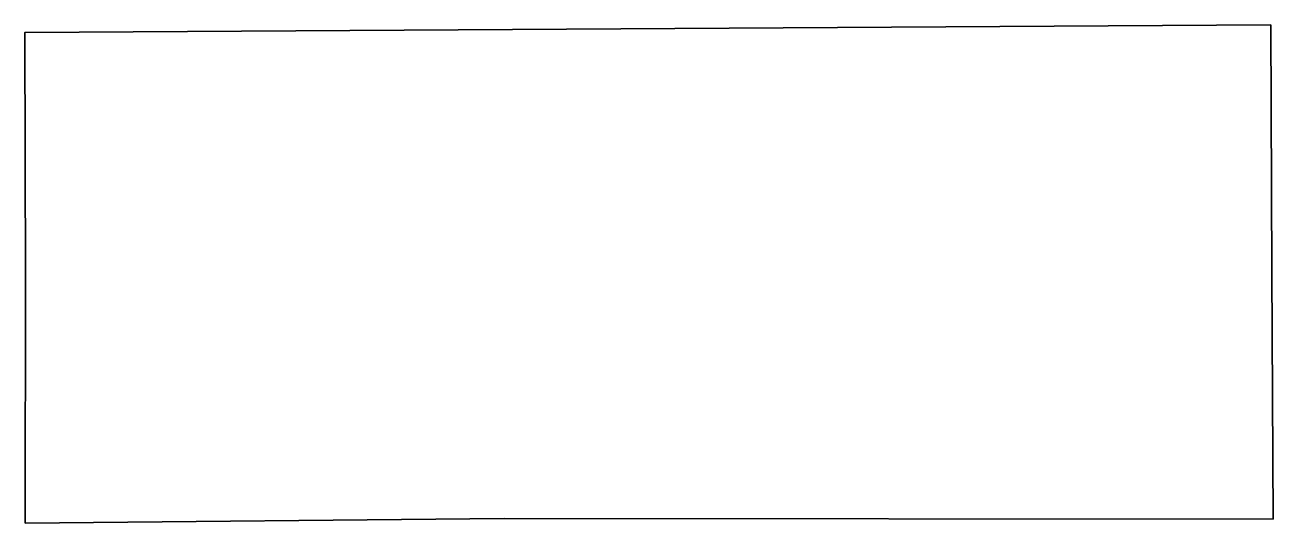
# Model space of a CAD drawing. Extents: x 0 to 4056, y -1619 to 0.
import ezdxf

# ---------------------------------------------------------------- set-up
doc = ezdxf.new("R2010")
doc.units = 0
doc.linetypes.add('Solid', pattern=[0])

msp = doc.modelspace()

# ---------------------------------------------------------------- linework, layer by layer
at = {"color": 0, "linetype": 'Solid', "lineweight": 35}
msp.add_lwpolyline([(4049, 0), (4052, -802), (4056, -1606), (1557, -1604), (1, -1619), (2, -829), (0, -24), (4049, 0)], close=True, dxfattribs=at)

doc.saveas('drawing.dxf')
